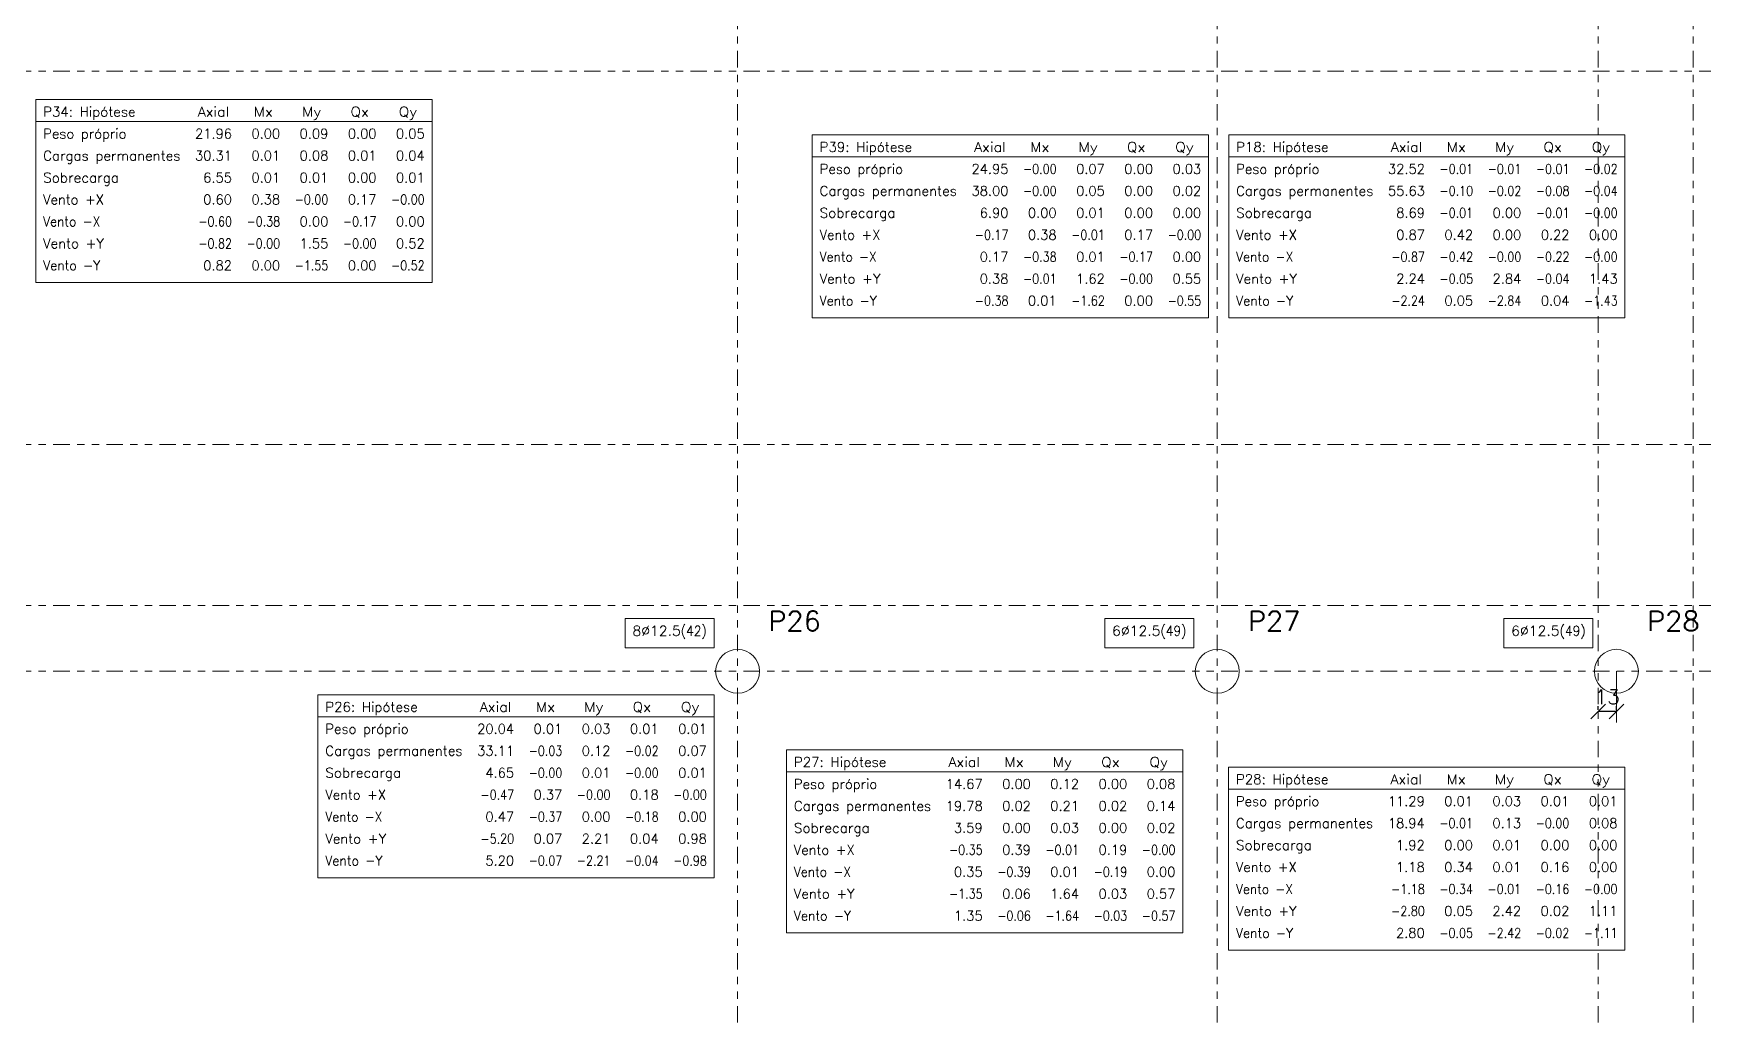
# Model space of a CAD drawing. Header units: metres. Extents: x 0 to 119, y 0 to 84.
# Drawn here: x 84.4 to 107.2, y 17.92 to 31.44 of the extents above; entities that cross this region are included whole.
import ezdxf
from ezdxf.enums import TextEntityAlignment as Align

# ---------------------------------------------------------------- set-up
doc = ezdxf.new("R2010")
doc.units = ezdxf.units.M
doc.linetypes.add('CYPE_RAYAPUNTOPUNTO', pattern=[0.45, 0.225, -0.075, 0, -0.075, 0, -0.075])
for name, color, linetype, lineweight in [('CARGCIM', 7, 'Continuous', 9), ('COTA_COTAS', 2, 'Continuous', 0), ('COTA_FORMAS', 3, 'CYPE_RAYAPUNTOPUNTO', 0), ('SEC_SECAO', 1, 'Continuous', 9)]:
    doc.layers.add(name, color=color, linetype=linetype, lineweight=lineweight)
doc.styles.add('CYPETXT', font='', dxfattribs={"height": 0.2})
doc.styles.add('CYPETXT_0.3', font='', dxfattribs={"height": 0.2})
doc.styles.get('CYPETXT').set_extended_font_data('romans')
doc.styles.get('CYPETXT_0.3').set_extended_font_data('romans')
doc.dimstyles.new('cype_oblique', dxfattribs={"dimtxt": 0.18, "dimasz": 0.18, "dimexe": 0.075, "dimexo": 0.075, "dimgap": 0, "dimtad": 0, "dimdec": 4, "dimzin": 0, "dimdsep": 46, "dimtxsty": 'CYPETXT_0.3', "dimblk": 'OBLIQUE', "dimtsz": 0.1, "dimcen": 0.09, "dimadec": 0, "dimazin": 0, "dimtfac": 1, "dimtdec": 4, "dimtofl": 0, "dimtmove": 2, "dimatfit": 3, "dimfxl": 1, "dimtolj": 1, "dimtzin": 0, "dimarcsym": 0})

# ---------------------------------------------------------------- blocks, each defined once
blk = doc.blocks.new('*D80')
at = {"layer": 'COTA_COTAS', "color": 0, "lineweight": -2, "transparency": 16777216}
for p, q in [((105.6638, 22.07223), (105.8638, 22.27223)), ((105.7638, 22.19723), (105.7638, 22.24723)), ((106.0138, 22.17223), (105.7638, 22.17223)), ((105.9138, 22.07223), (106.1138, 22.27223)), ((106.0138, 22.19723), (106.0138, 22.24723))]:
    blk.add_line(p, q, dxfattribs=at)
at = {"layer": 'Defpoints', "color": 0, "transparency": 16777216}
for p in [(105.7638, 22.17223), (105.7638, 22.12223), (106.0138, 22.12223)]:
    blk.add_point(p, dxfattribs=at)
at = {"layer": 'COTA_COTAS', "color": 0, "transparency": 16777216, "insert": (105.8888, 22.37223), "char_height": 0.2, "attachment_point": 5, "style": 'CYPETXT_0.3'}
blk.add_mtext('\\A1;13', dxfattribs=at)
blk = doc.blocks.new('_OBLIQUE')
at = {"color": 0, "linetype": 'ByBlock', "lineweight": -2}
blk.add_line((-0.5, -0.5), (0.5, 0.5), dxfattribs=at)

msp = doc.modelspace()

# ---------------------------------------------------------------- linework, layer by layer
at = {"layer": 'CARGCIM'}
for p, q in [((84.43113, 30.23418), (89.84113, 30.23418)), ((95.03408, 29.75246), (100.44408, 29.75246)), ((100.72128, 29.75246), (106.13128, 29.75246)), ((88.2838, 22.10223), (93.6938, 22.10223)), ((94.68227, 21.34909), (100.09227, 21.34909)), ((100.71889, 21.11363), (106.12889, 21.11363))]:
    msp.add_line(p, q, dxfattribs=at)
for points in [[(84.43113, 28.03418), (89.84113, 28.03418), (89.84113, 30.53418), (84.43113, 30.53418), (84.43113, 28.03418)], [(95.03408, 27.55246), (100.44408, 27.55246), (100.44408, 30.05246), (95.03408, 30.05246), (95.03408, 27.55246)], [(100.72128, 27.55246), (106.13128, 27.55246), (106.13128, 30.05246), (100.72128, 30.05246), (100.72128, 27.55246)], [(92.4778, 23.04223), (93.6938, 23.04223), (93.6938, 23.44223), (92.4778, 23.44223), (92.4778, 23.04223)], [(99.0278, 23.04223), (100.2438, 23.04223), (100.2438, 23.44223), (99.0278, 23.44223), (99.0278, 23.04223)], [(104.4778, 23.04223), (105.6938, 23.04223), (105.6938, 23.44223), (104.4778, 23.44223), (104.4778, 23.04223)], [(88.2838, 19.90223), (93.6938, 19.90223), (93.6938, 22.40223), (88.2838, 22.40223), (88.2838, 19.90223)], [(94.68227, 19.14909), (100.09227, 19.14909), (100.09227, 21.64909), (94.68227, 21.64909), (94.68227, 19.14909)], [(100.71889, 18.91363), (106.12889, 18.91363), (106.12889, 21.41363), (100.71889, 21.41363), (100.71889, 18.91363)]]:
    msp.add_lwpolyline(points, close=True, dxfattribs=at)
at = {"layer": 'COTA_COTAS'}
msp.add_line((106.0138, 22.72223), (106.0138, 22.02223), dxfattribs=at)
at = {"layer": 'COTA_FORMAS'}
for p, q in [((94.0138, 17.92223), (94.0138, 45.75223)), ((100.5638, 17.92223), (100.5638, 45.75223)), ((105.7638, 17.92223), (105.7638, 45.75223)), ((107.0638, 17.92223), (107.0638, 45.75223)), ((23.0438, 30.92223), (108.6738, 30.92223)), ((23.0438, 25.82223), (108.6738, 25.82223)), ((23.0438, 23.62223), (108.6738, 23.62223)), ((23.0438, 22.72223), (108.6738, 22.72223))]:
    msp.add_line(p, q, dxfattribs=at)
at = {"layer": 'SEC_SECAO'}
for centre in [(94.0138, 22.72223), (100.5638, 22.72223), (106.0138, 22.72223)]:
    msp.add_circle(centre, 0.3, dxfattribs=at)

# ---------------------------------------------------------------- texts
at = {"layer": 'CARGCIM', "style": 'CYPETXT'}
for s, height, width, p, p2 in [('P34: Hipótese', 0.1333333, 0.86651, (84.53113, 30.30085), (85.79313, 30.30085)), ('Axial', 0.133333, 0.951801, (86.64113, 30.30085), (87.07313, 30.30085)), ('Mx', 0.133333, 1.003182, (87.40613, 30.30085), (87.67013, 30.30085)), ('My', 0.133333, 1.027467, (88.06413, 30.30085), (88.32813, 30.30085)), ('Qx', 0.133333, 1.013425, (88.72713, 30.30085), (88.98113, 30.30085)), ('Qy', 0.133333, 1.039215, (89.38513, 30.30085), (89.63913, 30.30085)), ('Peso próprio', 0.1333333, 0.856821, (84.53113, 30.00085), (85.66913, 30.00085)), ('21.96', 0.133333, 0.869846, (86.60513, 30.00085), (87.10913, 30.00085)), ('0.00', 0.133333, 0.869207, (87.37513, 30.00085), (87.76713, 30.00085)), ('0.09', 0.133333, 0.869207, (88.03313, 30.00085), (88.42513, 30.00085)), ('0.00', 0.133333, 0.869207, (88.69113, 30.00085), (89.08313, 30.00085)), ('0.05', 0.133333, 0.869207, (89.34913, 30.00085), (89.74113, 30.00085)), ('P39: Hipótese', 0.1333333, 0.86651, (95.13408, 29.81913), (96.39608, 29.81913)), ('Axial', 0.133333, 0.951801, (97.24408, 29.81913), (97.67608, 29.81913)), ('Mx', 0.133333, 1.003182, (98.00908, 29.81913), (98.27308, 29.81913)), ('My', 0.133333, 1.027467, (98.66708, 29.81913), (98.93108, 29.81913)), ('Qx', 0.133333, 1.013425, (99.33008, 29.81913), (99.58408, 29.81913)), ('Qy', 0.133333, 1.039215, (99.98808, 29.81913), (100.24208, 29.81913)), ('P18: Hipótese', 0.1333333, 0.86651, (100.82128, 29.81913), (102.08328, 29.81913)), ('Axial', 0.133333, 0.951801, (102.93128, 29.81913), (103.36328, 29.81913)), ('Mx', 0.133333, 1.003182, (103.69628, 29.81913), (103.96028, 29.81913)), ('My', 0.133333, 1.027467, (104.35428, 29.81913), (104.61828, 29.81913)), ('Qx', 0.133333, 1.013425, (105.01728, 29.81913), (105.27128, 29.81913)), ('Qy', 0.133333, 1.039215, (105.67528, 29.81913), (105.92928, 29.81913)), ('Cargas permanentes', 0.1333333, 0.869405, (84.53113, 29.70085), (86.40513, 29.70085)), ('30.31', 0.133333, 0.869846, (86.60513, 29.70085), (87.10913, 29.70085)), ('0.01', 0.133333, 0.869207, (87.37513, 29.70085), (87.76713, 29.70085)), ('0.08', 0.133333, 0.869207, (88.03313, 29.70085), (88.42513, 29.70085)), ('0.01', 0.133333, 0.869207, (88.69113, 29.70085), (89.08313, 29.70085)), ('0.04', 0.133333, 0.869207, (89.34913, 29.70085), (89.74113, 29.70085)), ('Peso próprio', 0.1333333, 0.856821, (95.13408, 29.51913), (96.27208, 29.51913)), ('24.95', 0.133333, 0.869846, (97.20808, 29.51913), (97.71208, 29.51913)), ('-0.00', 0.133333, 0.742202, (97.91208, 29.51913), (98.37008, 29.51913)), ('0.07', 0.133333, 0.869207, (98.63608, 29.51913), (99.02808, 29.51913)), ('0.00', 0.133333, 0.869207, (99.29408, 29.51913), (99.68608, 29.51913)), ('0.03', 0.133333, 0.869207, (99.95208, 29.51913), (100.34408, 29.51913)), ('Peso próprio', 0.1333333, 0.856821, (100.82128, 29.51913), (101.95928, 29.51913)), ('32.52', 0.133333, 0.869846, (102.89528, 29.51913), (103.39928, 29.51913)), ('-0.01', 0.133333, 0.742202, (103.59928, 29.51913), (104.05728, 29.51913)), ('-0.01', 0.133333, 0.742202, (104.25728, 29.51913), (104.71528, 29.51913)), ('-0.01', 0.133333, 0.742202, (104.91528, 29.51913), (105.37328, 29.51913)), ('-0.02', 0.133333, 0.742202, (105.57328, 29.51913), (106.03128, 29.51913)), ('Sobrecarga', 0.133333, 0.9085, (84.53113, 29.40085), (85.56713, 29.40085)), ('6.55', 0.133333, 0.869207, (86.71713, 29.40085), (87.10913, 29.40085)), ('0.01', 0.133333, 0.869207, (87.37513, 29.40085), (87.76713, 29.40085)), ('0.01', 0.133333, 0.869207, (88.03313, 29.40085), (88.42513, 29.40085)), ('0.00', 0.133333, 0.869207, (88.69113, 29.40085), (89.08313, 29.40085)), ('0.01', 0.133333, 0.869207, (89.34913, 29.40085), (89.74113, 29.40085)), ('Vento +X', 0.133333, 0.843748, (84.53113, 29.10085), (85.36113, 29.10085)), ('0.60', 0.133333, 0.869207, (86.71713, 29.10085), (87.10913, 29.10085)), ('0.38', 0.133333, 0.869207, (87.37513, 29.10085), (87.76713, 29.10085)), ('-0.00', 0.133333, 0.742202, (87.96713, 29.10085), (88.42513, 29.10085)), ('0.17', 0.133333, 0.869207, (88.69113, 29.10085), (89.08313, 29.10085)), ('-0.00', 0.133333, 0.742202, (89.28313, 29.10085), (89.74113, 29.10085)), ('Cargas permanentes', 0.1333333, 0.869405, (95.13408, 29.21913), (97.00808, 29.21913)), ('38.00', 0.133333, 0.869846, (97.20808, 29.21913), (97.71208, 29.21913)), ('-0.00', 0.133333, 0.742202, (97.91208, 29.21913), (98.37008, 29.21913)), ('0.05', 0.133333, 0.869207, (98.63608, 29.21913), (99.02808, 29.21913)), ('0.00', 0.133333, 0.869207, (99.29408, 29.21913), (99.68608, 29.21913)), ('0.02', 0.133333, 0.869207, (99.95208, 29.21913), (100.34408, 29.21913)), ('Cargas permanentes', 0.1333333, 0.869405, (100.82128, 29.21913), (102.69528, 29.21913)), ('55.63', 0.133333, 0.869846, (102.89528, 29.21913), (103.39928, 29.21913)), ('-0.10', 0.133333, 0.742202, (103.59928, 29.21913), (104.05728, 29.21913)), ('-0.02', 0.133333, 0.742202, (104.25728, 29.21913), (104.71528, 29.21913)), ('-0.08', 0.133333, 0.742202, (104.91528, 29.21913), (105.37328, 29.21913)), ('-0.04', 0.133333, 0.742202, (105.57328, 29.21913), (106.03128, 29.21913)), ('Sobrecarga', 0.133333, 0.9085, (95.13408, 28.91913), (96.17008, 28.91913)), ('6.90', 0.133333, 0.869207, (97.32008, 28.91913), (97.71208, 28.91913)), ('0.00', 0.133333, 0.869207, (97.97808, 28.91913), (98.37008, 28.91913)), ('0.01', 0.133333, 0.869207, (98.63608, 28.91913), (99.02808, 28.91913)), ('0.00', 0.133333, 0.869207, (99.29408, 28.91913), (99.68608, 28.91913)), ('0.00', 0.133333, 0.869207, (99.95208, 28.91913), (100.34408, 28.91913)), ('Sobrecarga', 0.133333, 0.9085, (100.82128, 28.91913), (101.85728, 28.91913)), ('8.69', 0.133333, 0.869207, (103.00728, 28.91913), (103.39928, 28.91913)), ('-0.01', 0.133333, 0.742202, (103.59928, 28.91913), (104.05728, 28.91913)), ('0.00', 0.133333, 0.869207, (104.32328, 28.91913), (104.71528, 28.91913)), ('-0.01', 0.133333, 0.742202, (104.91528, 28.91913), (105.37328, 28.91913)), ('-0.00', 0.133333, 0.742202, (105.57328, 28.91913), (106.03128, 28.91913)), ('Vento -X', 0.133333, 0.79292, (84.53113, 28.80085), (85.31113, 28.80085)), ('-0.60', 0.133333, 0.742202, (86.65113, 28.80085), (87.10913, 28.80085)), ('-0.38', 0.133333, 0.742202, (87.30913, 28.80085), (87.76713, 28.80085)), ('0.00', 0.133333, 0.869207, (88.03313, 28.80085), (88.42513, 28.80085)), ('-0.17', 0.133333, 0.742202, (88.62513, 28.80085), (89.08313, 28.80085)), ('0.00', 0.133333, 0.869207, (89.34913, 28.80085), (89.74113, 28.80085)), ('Vento +X', 0.133333, 0.843748, (95.13408, 28.61913), (95.96408, 28.61913)), ('-0.17', 0.133333, 0.742202, (97.25408, 28.61913), (97.71208, 28.61913)), ('0.38', 0.133333, 0.869207, (97.97808, 28.61913), (98.37008, 28.61913)), ('-0.01', 0.133333, 0.742202, (98.57008, 28.61913), (99.02808, 28.61913)), ('0.17', 0.133333, 0.869207, (99.29408, 28.61913), (99.68608, 28.61913)), ('-0.00', 0.133333, 0.742202, (99.88608, 28.61913), (100.34408, 28.61913)), ('Vento +X', 0.133333, 0.843748, (100.82128, 28.61913), (101.65128, 28.61913)), ('0.87', 0.133333, 0.869207, (103.00728, 28.61913), (103.39928, 28.61913)), ('0.42', 0.133333, 0.869207, (103.66528, 28.61913), (104.05728, 28.61913)), ('0.00', 0.133333, 0.869207, (104.32328, 28.61913), (104.71528, 28.61913)), ('0.22', 0.133333, 0.869207, (104.98128, 28.61913), (105.37328, 28.61913)), ('0.00', 0.133333, 0.869207, (105.63928, 28.61913), (106.03128, 28.61913)), ('Vento +Y', 0.133333, 0.854632, (84.53113, 28.50085), (85.36113, 28.50085)), ('-0.82', 0.133333, 0.742202, (86.65113, 28.50085), (87.10913, 28.50085)), ('-0.00', 0.133333, 0.742202, (87.30913, 28.50085), (87.76713, 28.50085)), ('1.55', 0.133333, 0.869207, (88.03313, 28.50085), (88.42513, 28.50085)), ('-0.00', 0.133333, 0.742202, (88.62513, 28.50085), (89.08313, 28.50085)), ('0.52', 0.133333, 0.869207, (89.34913, 28.50085), (89.74113, 28.50085)), ('Vento -Y', 0.133333, 0.803148, (84.53113, 28.20085), (85.31113, 28.20085)), ('0.82', 0.133333, 0.869207, (86.71713, 28.20085), (87.10913, 28.20085)), ('0.00', 0.133333, 0.869207, (87.37513, 28.20085), (87.76713, 28.20085)), ('-1.55', 0.133333, 0.742202, (87.96713, 28.20085), (88.42513, 28.20085)), ('0.00', 0.133333, 0.869207, (88.69113, 28.20085), (89.08313, 28.20085)), ('-0.52', 0.133333, 0.742202, (89.28313, 28.20085), (89.74113, 28.20085)), ('Vento -X', 0.133333, 0.79292, (95.13408, 28.31913), (95.91408, 28.31913)), ('0.17', 0.133333, 0.869207, (97.32008, 28.31913), (97.71208, 28.31913)), ('-0.38', 0.133333, 0.742202, (97.91208, 28.31913), (98.37008, 28.31913)), ('0.01', 0.133333, 0.869207, (98.63608, 28.31913), (99.02808, 28.31913)), ('-0.17', 0.133333, 0.742202, (99.22808, 28.31913), (99.68608, 28.31913)), ('0.00', 0.133333, 0.869207, (99.95208, 28.31913), (100.34408, 28.31913)), ('Vento -X', 0.133333, 0.79292, (100.82128, 28.31913), (101.60128, 28.31913)), ('-0.87', 0.133333, 0.742202, (102.94128, 28.31913), (103.39928, 28.31913)), ('-0.42', 0.133333, 0.742202, (103.59928, 28.31913), (104.05728, 28.31913)), ('-0.00', 0.133333, 0.742202, (104.25728, 28.31913), (104.71528, 28.31913)), ('-0.22', 0.133333, 0.742202, (104.91528, 28.31913), (105.37328, 28.31913)), ('-0.00', 0.133333, 0.742202, (105.57328, 28.31913), (106.03128, 28.31913)), ('Vento +Y', 0.133333, 0.854632, (95.13408, 28.01913), (95.96408, 28.01913)), ('0.38', 0.133333, 0.869207, (97.32008, 28.01913), (97.71208, 28.01913)), ('-0.01', 0.133333, 0.742202, (97.91208, 28.01913), (98.37008, 28.01913)), ('1.62', 0.133333, 0.869207, (98.63608, 28.01913), (99.02808, 28.01913)), ('-0.00', 0.133333, 0.742202, (99.22808, 28.01913), (99.68608, 28.01913)), ('0.55', 0.133333, 0.869207, (99.95208, 28.01913), (100.34408, 28.01913)), ('Vento +Y', 0.133333, 0.854632, (100.82128, 28.01913), (101.65128, 28.01913)), ('2.24', 0.133333, 0.869207, (103.00728, 28.01913), (103.39928, 28.01913)), ('-0.05', 0.133333, 0.742202, (103.59928, 28.01913), (104.05728, 28.01913)), ('2.84', 0.133333, 0.869207, (104.32328, 28.01913), (104.71528, 28.01913)), ('-0.04', 0.133333, 0.742202, (104.91528, 28.01913), (105.37328, 28.01913)), ('1.43', 0.133333, 0.869207, (105.63928, 28.01913), (106.03128, 28.01913)), ('Vento -Y', 0.133333, 0.803148, (95.13408, 27.71913), (95.91408, 27.71913)), ('-0.38', 0.133333, 0.742202, (97.25408, 27.71913), (97.71208, 27.71913)), ('0.01', 0.133333, 0.869207, (97.97808, 27.71913), (98.37008, 27.71913)), ('-1.62', 0.133333, 0.742202, (98.57008, 27.71913), (99.02808, 27.71913)), ('0.00', 0.133333, 0.869207, (99.29408, 27.71913), (99.68608, 27.71913)), ('-0.55', 0.133333, 0.742202, (99.88608, 27.71913), (100.34408, 27.71913)), ('Vento -Y', 0.133333, 0.803148, (100.82128, 27.71913), (101.60128, 27.71913)), ('-2.24', 0.133333, 0.742202, (102.94128, 27.71913), (103.39928, 27.71913)), ('0.05', 0.133333, 0.869207, (103.66528, 27.71913), (104.05728, 27.71913)), ('-2.84', 0.133333, 0.742202, (104.25728, 27.71913), (104.71528, 27.71913)), ('0.04', 0.133333, 0.869207, (104.98128, 27.71913), (105.37328, 27.71913)), ('-1.43', 0.133333, 0.742202, (105.57328, 27.71913), (106.03128, 27.71913)), ('P26', 0.266667, 0.914221, (94.4338, 23.27556), (95.1498, 23.27556)), ('P27', 0.266667, 0.914221, (100.9838, 23.27556), (101.6998, 23.27556)), ('P28', 0.266667, 0.914221, (106.4338, 23.27556), (107.1498, 23.27556)), ('8%%c12.5', 0.133333, 0.940679, (92.5778, 23.2089), (93.2378, 23.2089)), ('(42)', 0.133333, 0.812098, (93.2378, 23.2089), (93.5938, 23.2089)), ('6%%c12.5', 0.133333, 0.940679, (99.1278, 23.2089), (99.7878, 23.2089)), ('(49)', 0.133333, 0.812098, (99.7878, 23.2089), (100.1438, 23.2089)), ('6%%c12.5', 0.133333, 0.940679, (104.5778, 23.2089), (105.2378, 23.2089)), ('(49)', 0.133333, 0.812098, (105.2378, 23.2089), (105.5938, 23.2089)), ('P26: Hipótese', 0.1333333, 0.86651, (88.3838, 22.1689), (89.6458, 22.1689)), ('Axial', 0.133333, 0.951801, (90.4938, 22.1689), (90.9258, 22.1689)), ('Mx', 0.133333, 1.003182, (91.2588, 22.1689), (91.5228, 22.1689)), ('My', 0.133333, 1.027467, (91.9168, 22.1689), (92.1808, 22.1689)), ('Qx', 0.133333, 1.013425, (92.5798, 22.1689), (92.8338, 22.1689)), ('Qy', 0.133333, 1.039215, (93.2378, 22.1689), (93.4918, 22.1689)), ('Peso próprio', 0.1333333, 0.856821, (88.3838, 21.8689), (89.5218, 21.8689)), ('20.04', 0.133333, 0.869846, (90.4578, 21.8689), (90.9618, 21.8689)), ('0.01', 0.133333, 0.869207, (91.2278, 21.8689), (91.6198, 21.8689)), ('0.03', 0.133333, 0.869207, (91.8858, 21.8689), (92.2778, 21.8689)), ('0.01', 0.133333, 0.869207, (92.5438, 21.8689), (92.9358, 21.8689)), ('0.01', 0.133333, 0.869207, (93.2018, 21.8689), (93.5938, 21.8689)), ('Cargas permanentes', 0.1333333, 0.869405, (88.3838, 21.5689), (90.2578, 21.5689)), ('33.11', 0.133333, 0.869846, (90.4578, 21.5689), (90.9618, 21.5689)), ('-0.03', 0.133333, 0.742202, (91.1618, 21.5689), (91.6198, 21.5689)), ('0.12', 0.133333, 0.869207, (91.8858, 21.5689), (92.2778, 21.5689)), ('-0.02', 0.133333, 0.742202, (92.4778, 21.5689), (92.9358, 21.5689)), ('0.07', 0.133333, 0.869207, (93.2018, 21.5689), (93.5938, 21.5689)), ('P27: Hipótese', 0.1333333, 0.86651, (94.78227, 21.41576), (96.04427, 21.41576)), ('Axial', 0.133333, 0.951801, (96.89227, 21.41576), (97.32427, 21.41576)), ('Mx', 0.133333, 1.003182, (97.65727, 21.41576), (97.92127, 21.41576)), ('My', 0.133333, 1.027467, (98.31527, 21.41576), (98.57927, 21.41576)), ('Qx', 0.133333, 1.013425, (98.97827, 21.41576), (99.23227, 21.41576)), ('Qy', 0.133333, 1.039215, (99.63627, 21.41576), (99.89027, 21.41576)), ('Sobrecarga', 0.133333, 0.9085, (88.3838, 21.2689), (89.4198, 21.2689)), ('4.65', 0.133333, 0.869207, (90.5698, 21.2689), (90.9618, 21.2689)), ('-0.00', 0.133333, 0.742202, (91.1618, 21.2689), (91.6198, 21.2689)), ('0.01', 0.133333, 0.869207, (91.8858, 21.2689), (92.2778, 21.2689)), ('-0.00', 0.133333, 0.742202, (92.4778, 21.2689), (92.9358, 21.2689)), ('0.01', 0.133333, 0.869207, (93.2018, 21.2689), (93.5938, 21.2689)), ('Peso próprio', 0.1333333, 0.856821, (94.78227, 21.11576), (95.92027, 21.11576)), ('14.67', 0.133333, 0.869846, (96.85627, 21.11576), (97.36027, 21.11576)), ('0.00', 0.133333, 0.869207, (97.62627, 21.11576), (98.01827, 21.11576)), ('0.12', 0.133333, 0.869207, (98.28427, 21.11576), (98.67627, 21.11576)), ('0.00', 0.133333, 0.869207, (98.94227, 21.11576), (99.33427, 21.11576)), ('0.08', 0.133333, 0.869207, (99.60027, 21.11576), (99.99227, 21.11576)), ('P28: Hipótese', 0.1333333, 0.86651, (100.81889, 21.1803), (102.08089, 21.1803)), ('Axial', 0.133333, 0.951801, (102.92889, 21.1803), (103.36089, 21.1803)), ('Mx', 0.133333, 1.003182, (103.69389, 21.1803), (103.95789, 21.1803)), ('My', 0.133333, 1.027467, (104.35189, 21.1803), (104.61589, 21.1803)), ('Qx', 0.133333, 1.013425, (105.01489, 21.1803), (105.26889, 21.1803)), ('Qy', 0.133333, 1.039215, (105.67289, 21.1803), (105.92689, 21.1803)), ('Vento +X', 0.133333, 0.843748, (88.3838, 20.9689), (89.2138, 20.9689)), ('-0.47', 0.133333, 0.742202, (90.5038, 20.9689), (90.9618, 20.9689)), ('0.37', 0.133333, 0.869207, (91.2278, 20.9689), (91.6198, 20.9689)), ('-0.00', 0.133333, 0.742202, (91.8198, 20.9689), (92.2778, 20.9689)), ('0.18', 0.133333, 0.869207, (92.5438, 20.9689), (92.9358, 20.9689)), ('-0.00', 0.133333, 0.742202, (93.1358, 20.9689), (93.5938, 20.9689)), ('Peso próprio', 0.1333333, 0.856821, (100.81889, 20.8803), (101.95689, 20.8803)), ('11.29', 0.133333, 0.869846, (102.89289, 20.8803), (103.39689, 20.8803)), ('0.01', 0.133333, 0.869207, (103.66289, 20.8803), (104.05489, 20.8803)), ('0.03', 0.133333, 0.869207, (104.32089, 20.8803), (104.71289, 20.8803)), ('0.01', 0.133333, 0.869207, (104.97889, 20.8803), (105.37089, 20.8803)), ('0.01', 0.133333, 0.869207, (105.63689, 20.8803), (106.02889, 20.8803)), ('Vento -X', 0.133333, 0.79292, (88.3838, 20.6689), (89.1638, 20.6689)), ('0.47', 0.133333, 0.869207, (90.5698, 20.6689), (90.9618, 20.6689)), ('-0.37', 0.133333, 0.742202, (91.1618, 20.6689), (91.6198, 20.6689)), ('0.00', 0.133333, 0.869207, (91.8858, 20.6689), (92.2778, 20.6689)), ('-0.18', 0.133333, 0.742202, (92.4778, 20.6689), (92.9358, 20.6689)), ('0.00', 0.133333, 0.869207, (93.2018, 20.6689), (93.5938, 20.6689)), ('Cargas permanentes', 0.1333333, 0.869405, (94.78227, 20.81576), (96.65627, 20.81576)), ('19.78', 0.133333, 0.869846, (96.85627, 20.81576), (97.36027, 20.81576)), ('0.02', 0.133333, 0.869207, (97.62627, 20.81576), (98.01827, 20.81576)), ('0.21', 0.133333, 0.869207, (98.28427, 20.81576), (98.67627, 20.81576)), ('0.02', 0.133333, 0.869207, (98.94227, 20.81576), (99.33427, 20.81576)), ('0.14', 0.133333, 0.869207, (99.60027, 20.81576), (99.99227, 20.81576)), ('Sobrecarga', 0.133333, 0.9085, (94.78227, 20.51576), (95.81827, 20.51576)), ('3.59', 0.133333, 0.869207, (96.96827, 20.51576), (97.36027, 20.51576)), ('0.00', 0.133333, 0.869207, (97.62627, 20.51576), (98.01827, 20.51576)), ('0.03', 0.133333, 0.869207, (98.28427, 20.51576), (98.67627, 20.51576)), ('0.00', 0.133333, 0.869207, (98.94227, 20.51576), (99.33427, 20.51576)), ('0.02', 0.133333, 0.869207, (99.60027, 20.51576), (99.99227, 20.51576)), ('Cargas permanentes', 0.1333333, 0.869405, (100.81889, 20.5803), (102.69289, 20.5803)), ('18.94', 0.133333, 0.869846, (102.89289, 20.5803), (103.39689, 20.5803)), ('-0.01', 0.133333, 0.742202, (103.59689, 20.5803), (104.05489, 20.5803)), ('0.13', 0.133333, 0.869207, (104.32089, 20.5803), (104.71289, 20.5803)), ('-0.00', 0.133333, 0.742202, (104.91289, 20.5803), (105.37089, 20.5803)), ('0.08', 0.133333, 0.869207, (105.63689, 20.5803), (106.02889, 20.5803)), ('Vento +Y', 0.133333, 0.854632, (88.3838, 20.3689), (89.2138, 20.3689)), ('-5.20', 0.133333, 0.742202, (90.5038, 20.3689), (90.9618, 20.3689)), ('0.07', 0.133333, 0.869207, (91.2278, 20.3689), (91.6198, 20.3689)), ('2.21', 0.133333, 0.869207, (91.8858, 20.3689), (92.2778, 20.3689)), ('0.04', 0.133333, 0.869207, (92.5438, 20.3689), (92.9358, 20.3689)), ('0.98', 0.133333, 0.869207, (93.2018, 20.3689), (93.5938, 20.3689)), ('Vento +X', 0.133333, 0.843748, (94.78227, 20.21576), (95.61227, 20.21576)), ('-0.35', 0.133333, 0.742202, (96.90227, 20.21576), (97.36027, 20.21576)), ('0.39', 0.133333, 0.869207, (97.62627, 20.21576), (98.01827, 20.21576)), ('-0.01', 0.133333, 0.742202, (98.21827, 20.21576), (98.67627, 20.21576)), ('0.19', 0.133333, 0.869207, (98.94227, 20.21576), (99.33427, 20.21576)), ('-0.00', 0.133333, 0.742202, (99.53427, 20.21576), (99.99227, 20.21576)), ('Sobrecarga', 0.133333, 0.9085, (100.81889, 20.2803), (101.85489, 20.2803)), ('1.92', 0.133333, 0.869207, (103.00489, 20.2803), (103.39689, 20.2803)), ('0.00', 0.133333, 0.869207, (103.66289, 20.2803), (104.05489, 20.2803)), ('0.01', 0.133333, 0.869207, (104.32089, 20.2803), (104.71289, 20.2803)), ('0.00', 0.133333, 0.869207, (104.97889, 20.2803), (105.37089, 20.2803)), ('0.00', 0.133333, 0.869207, (105.63689, 20.2803), (106.02889, 20.2803)), ('Vento -Y', 0.133333, 0.803148, (88.3838, 20.0689), (89.1638, 20.0689)), ('5.20', 0.133333, 0.869207, (90.5698, 20.0689), (90.9618, 20.0689)), ('-0.07', 0.133333, 0.742202, (91.1618, 20.0689), (91.6198, 20.0689)), ('-2.21', 0.133333, 0.742202, (91.8198, 20.0689), (92.2778, 20.0689)), ('-0.04', 0.133333, 0.742202, (92.4778, 20.0689), (92.9358, 20.0689)), ('-0.98', 0.133333, 0.742202, (93.1358, 20.0689), (93.5938, 20.0689)), ('Vento +X', 0.133333, 0.843748, (100.81889, 19.9803), (101.64889, 19.9803)), ('1.18', 0.133333, 0.869207, (103.00489, 19.9803), (103.39689, 19.9803)), ('0.34', 0.133333, 0.869207, (103.66289, 19.9803), (104.05489, 19.9803)), ('0.01', 0.133333, 0.869207, (104.32089, 19.9803), (104.71289, 19.9803)), ('0.16', 0.133333, 0.869207, (104.97889, 19.9803), (105.37089, 19.9803)), ('0.00', 0.133333, 0.869207, (105.63689, 19.9803), (106.02889, 19.9803)), ('Vento -X', 0.133333, 0.79292, (94.78227, 19.91576), (95.56227, 19.91576)), ('0.35', 0.133333, 0.869207, (96.96827, 19.91576), (97.36027, 19.91576)), ('-0.39', 0.133333, 0.742202, (97.56027, 19.91576), (98.01827, 19.91576)), ('0.01', 0.133333, 0.869207, (98.28427, 19.91576), (98.67627, 19.91576)), ('-0.19', 0.133333, 0.742202, (98.87627, 19.91576), (99.33427, 19.91576)), ('0.00', 0.133333, 0.869207, (99.60027, 19.91576), (99.99227, 19.91576)), ('Vento +Y', 0.133333, 0.854632, (94.78227, 19.61576), (95.61227, 19.61576)), ('-1.35', 0.133333, 0.742202, (96.90227, 19.61576), (97.36027, 19.61576)), ('0.06', 0.133333, 0.869207, (97.62627, 19.61576), (98.01827, 19.61576)), ('1.64', 0.133333, 0.869207, (98.28427, 19.61576), (98.67627, 19.61576)), ('0.03', 0.133333, 0.869207, (98.94227, 19.61576), (99.33427, 19.61576)), ('0.57', 0.133333, 0.869207, (99.60027, 19.61576), (99.99227, 19.61576)), ('Vento -X', 0.133333, 0.79292, (100.81889, 19.6803), (101.59889, 19.6803)), ('-1.18', 0.133333, 0.742202, (102.93889, 19.6803), (103.39689, 19.6803)), ('-0.34', 0.133333, 0.742202, (103.59689, 19.6803), (104.05489, 19.6803)), ('-0.01', 0.133333, 0.742202, (104.25489, 19.6803), (104.71289, 19.6803)), ('-0.16', 0.133333, 0.742202, (104.91289, 19.6803), (105.37089, 19.6803)), ('-0.00', 0.133333, 0.742202, (105.57089, 19.6803), (106.02889, 19.6803)), ('Vento -Y', 0.133333, 0.803148, (94.78227, 19.31576), (95.56227, 19.31576)), ('1.35', 0.133333, 0.869207, (96.96827, 19.31576), (97.36027, 19.31576)), ('-0.06', 0.133333, 0.742202, (97.56027, 19.31576), (98.01827, 19.31576)), ('-1.64', 0.133333, 0.742202, (98.21827, 19.31576), (98.67627, 19.31576)), ('-0.03', 0.133333, 0.742202, (98.87627, 19.31576), (99.33427, 19.31576)), ('-0.57', 0.133333, 0.742202, (99.53427, 19.31576), (99.99227, 19.31576)), ('Vento +Y', 0.133333, 0.854632, (100.81889, 19.3803), (101.64889, 19.3803)), ('-2.80', 0.133333, 0.742202, (102.93889, 19.3803), (103.39689, 19.3803)), ('0.05', 0.133333, 0.869207, (103.66289, 19.3803), (104.05489, 19.3803)), ('2.42', 0.133333, 0.869207, (104.32089, 19.3803), (104.71289, 19.3803)), ('0.02', 0.133333, 0.869207, (104.97889, 19.3803), (105.37089, 19.3803)), ('1.11', 0.133333, 0.869207, (105.63689, 19.3803), (106.02889, 19.3803)), ('Vento -Y', 0.133333, 0.803148, (100.81889, 19.0803), (101.59889, 19.0803)), ('2.80', 0.133333, 0.869207, (103.00489, 19.0803), (103.39689, 19.0803)), ('-0.05', 0.133333, 0.742202, (103.59689, 19.0803), (104.05489, 19.0803)), ('-2.42', 0.133333, 0.742202, (104.25489, 19.0803), (104.71289, 19.0803)), ('-0.02', 0.133333, 0.742202, (104.91289, 19.0803), (105.37089, 19.0803)), ('-1.11', 0.133333, 0.742202, (105.57089, 19.0803), (106.02889, 19.0803))]:
    msp.add_text(s, height=height, dxfattribs=dict(at, width=width)).set_placement(p, p2, align=Align.FIT)

# ---------------------------------------------------------------- dimensions: what is measured, and where the dimension line sits
at = {"layer": 'COTA_COTAS'}
dim = msp.add_aligned_dim(p1=(106.0138, 22.12223), p2=(105.7638, 22.12223), distance=-0.05, text='13', dimstyle='cype_oblique', dxfattribs=at)
dim.commit()
dim.dimension.update_dxf_attribs({"geometry": '*D80', "text_midpoint": (105.8888, 22.37223)})

doc.saveas('drawing.dxf')
